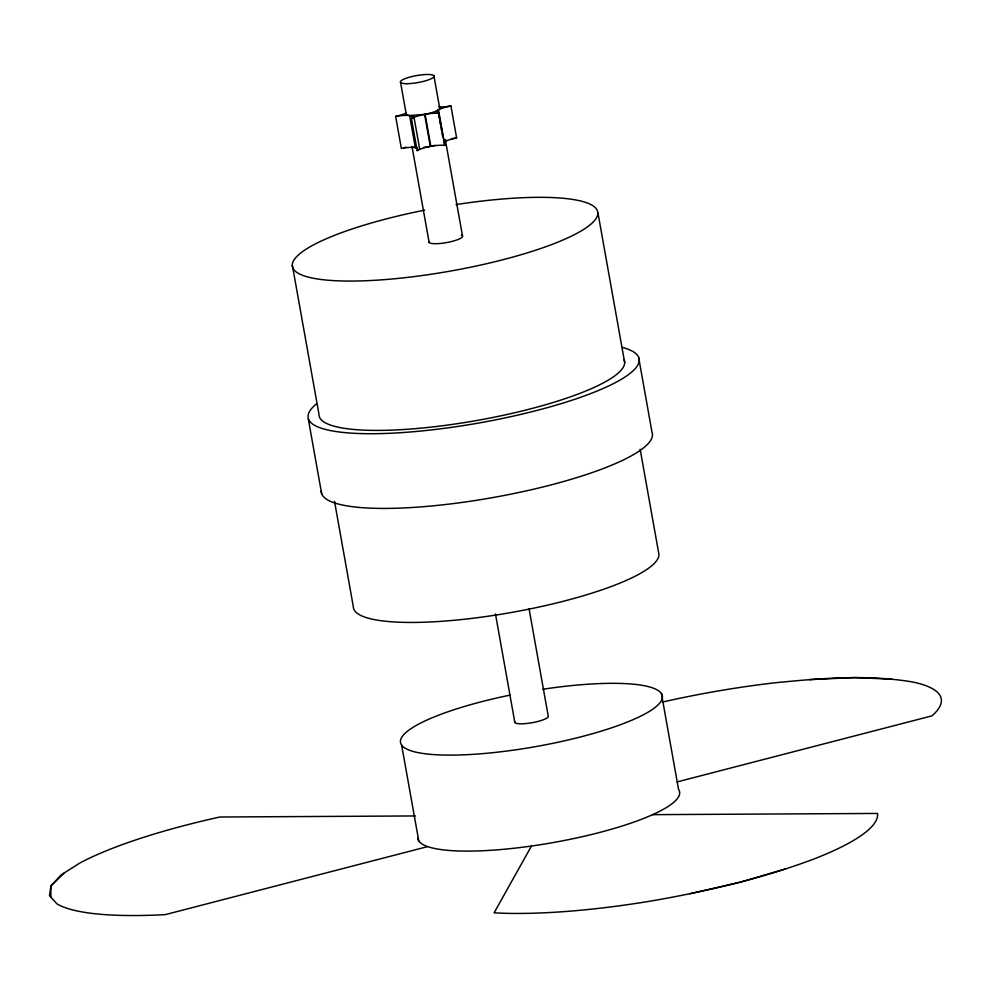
<?xml version="1.0" encoding="UTF-8"?>
<svg xmlns="http://www.w3.org/2000/svg" width="990" height="990" viewBox="0 0 990 990"><rect width="100%" height="100%" fill="white"/><g stroke="black" fill="none" stroke-linecap="round" stroke-linejoin="round"><path stroke-width="1.49" d="M50.849 897.2L50.898 885.939L61.157 874.875L79.881 863.008A225.312 46.951 -10.1 0 1 219.829 817.01L415.54 815.946M531.444 846.054L494.109 912.83A225.312 46.951 -10.1 0 0 653.289 900.653C707.813 891.062 761.991 878.489 813.904 859.011A225.312 46.951 -10.1 0 0 877.499 813.446L652.509 814.659M64.498 872.759L50.898 885.939L49.5 895.74L57.024 903.895A225.312 46.951 -10.1 0 0 165.281 914.624L427.593 846.611M417.644 148.215A16.991 3.539 -10.1 0 0 401.346 148.401L395.629 116.399A16.991 3.539 -10.1 0 1 411.444 118.59L414.649 117.067A16.273 3.391 -10.1 0 1 424.599 114.395L427.395 113.924A16.273 3.391 -10.1 0 1 437.308 113.231L438.644 113.293L444.807 145.394L438.471 109.828A17.065 3.552 -10.1 0 0 439.622 107.774L433.905 75.772M411.444 118.59L417.149 150.604L420.366 149.082A16.273 3.391 -10.1 0 1 430.316 146.396L433.113 145.926A16.273 3.391 -10.1 0 1 443.013 145.233L444.361 145.295M785.751 868.836L740.359 882.201L689.745 893.735M677.185 781.902L932.048 715.832A225.312 46.951 -10.1 0 0 912.817 682.023C867.252 674.264 820.76 678.286 775.059 682.778A225.312 46.951 -10.1 0 0 662.409 702.071M427.742 146.829L430.316 146.396L424.599 114.395L409.6 115.558A17.065 3.552 -10.1 0 1 406.271 113.454M809.399 679.635L854.741 677.544L891.743 679.19M439.09 113.392L437.753 113.095A16.422 3.428 -10.1 0 1 437.914 110.175L439.3 109.42A16.422 3.428 -10.1 0 1 450.933 105.98L456.65 137.981A16.422 3.428 -10.1 0 0 445.017 141.434L444.188 141.83A17.065 3.552 -10.1 0 0 445.339 139.776L462.479 235.806M411.877 115.657L414.018 117.34L419.735 149.342M638.711 357.724L652.039 432.407A168.102 35.034 -10.1 0 1 492.191 497.685A168.102 35.034 -10.1 0 1 321.255 491.114M597.997 213.135L624.665 362.501M640.146 449.225L658.956 554.536A155.133 32.336 -10.1 0 1 505.977 613.416A155.133 32.336 -10.1 0 1 353.306 606.598L334.509 501.286M661.407 693.408L678.546 789.426A132.969 27.708 -10.1 0 1 558.818 841.537A132.969 27.708 -10.1 0 1 417.718 838.27M529.081 608.862L548.2 715.894A17.065 3.552 -10.1 0 1 531.506 722.824A17.065 3.552 -10.1 0 1 514.85 721.574M439.473 118.899L437.914 110.175L436.281 111.016A17.065 3.552 -10.1 0 1 425.118 114.296L430.836 146.297A17.065 3.552 -10.1 0 0 435.08 145.332M439.993 121.82L440.513 124.728M441.033 127.636L441.552 130.544M442.072 133.452L442.592 136.36M409.6 115.558L415.305 147.559M400.554 82.393L406.271 114.395M411.989 146.409L429.128 242.426M495.47 613.973L514.85 722.514M401.631 745L418.782 841.017M292.347 265.196L319.015 414.562A155.133 32.336 -10.1 0 0 478.343 420.218A155.133 32.336 -10.1 0 0 624.096 359.741M308.323 419.005L321.651 493.688M542.854 689.25A132.969 27.708 -10.1 0 1 644.787 714.025A132.969 27.708 -10.1 0 1 423.782 753.576A132.969 27.708 -10.1 0 1 509.961 695.141M461.34 235.088A17.065 3.552 -10.1 0 1 447.987 242.315A17.065 3.552 -10.1 0 1 429.14 241.473M456.043 204.583A155.133 32.336 -10.1 0 1 577.331 233.108A155.133 32.336 -10.1 0 1 318.161 279.081A155.133 32.336 -10.1 0 1 424.636 210.152M426.443 147.052A17.065 3.552 -10.1 0 1 423.584 147.399M417.285 147.696A17.065 3.552 -10.1 0 1 413.115 147.126M417.929 149.911A16.991 3.539 -10.1 0 1 417.149 150.604M622.475 347.428A168.102 35.034 -10.1 0 1 484.184 422.037A168.102 35.034 -10.1 0 1 316.491 403.858M450.933 105.98A17.375 3.626 -10.1 0 1 438.904 106.895M406.234 112.996A18.154 3.787 -10.1 0 1 395.629 116.399M406.234 147.139A18.154 3.787 -10.1 0 1 403.858 147.795M456.65 137.981A17.375 3.626 -10.1 0 1 451.366 138.687M406.977 83.692A17.065 3.552 -10.1 0 0 433.905 76.713A17.065 3.552 -10.1 0 0 410.813 76.836A17.065 3.552 -10.1 0 0 406.977 83.692"/></g></svg>
